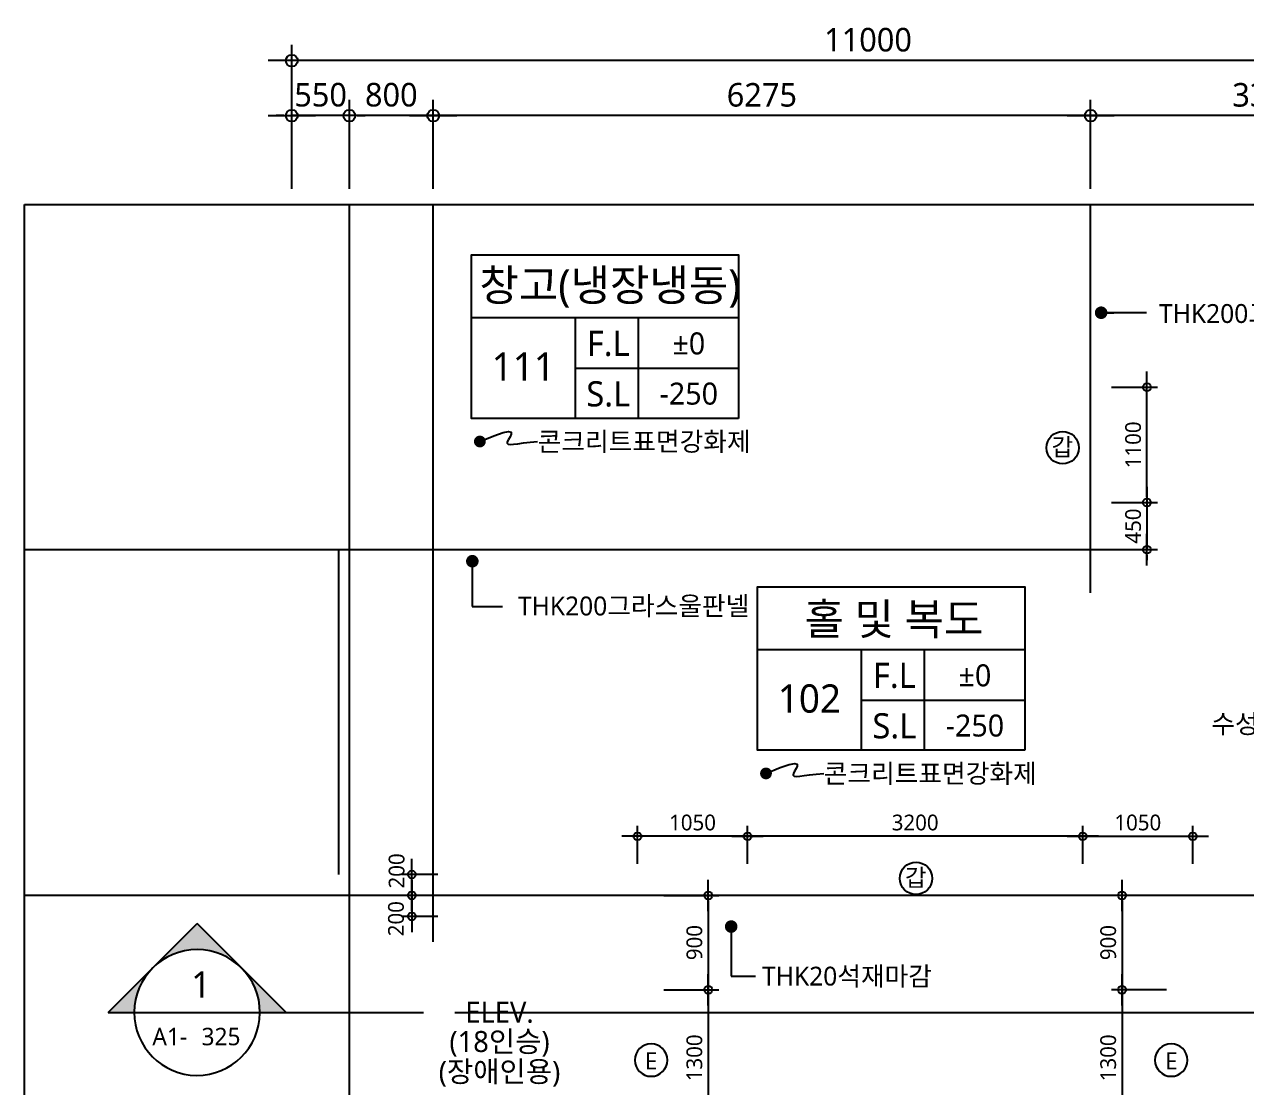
# Model space of a CAD drawing. Header units: millimetres. Extents: x 81033 to 452328, y -17390 to 42241.
# Drawn here: x 172845 to 184510, y 10641 to 20787 of the extents above; entities that cross this region are included whole.
import ezdxf
from ezdxf.enums import TextEntityAlignment as Align

# ---------------------------------------------------------------- set-up
doc = ezdxf.new("R2010")
doc.units = ezdxf.units.MM
doc.header["$LTSCALE"] = 100
doc.header["$MEASUREMENT"] = 0
doc.header["$PDSIZE"] = -10
doc.linetypes.add('CEN', pattern=[62, 60, -1, 0, -1])
doc.layers.get('0').update_dxf_attribs({"linetype": 'CONTINUOUS'})
doc.layers.get('Defpoints').update_dxf_attribs({"color": 171, "linetype": 'CONTINUOUS'})
for name, color, linetype in [('CEN(ST)', 1, 'CEN'), ('INS', 251, 'BATTING'), ('LED', 7, 'CONTINUOUS'), ('NDIM', 7, 'CONTINUOUS'), ('SYM', 7, 'CONTINUOUS'), ('TEXT', 3, 'CONTINUOUS'), ('TEXT(MIN)', 7, 'CONTINUOUS'), ('TEXT(NOTE小)', 1, 'CONTINUOUS'), ('TEXT(노트)', 7, 'CONTINUOUS'), ('TEXT(실명)', 3, 'CONTINUOUS'), ('TEXT-기입', 6, 'CONTINUOUS'), ('TITLE', 7, 'CONTINUOUS')]:
    doc.layers.add(name, color=color, linetype=linetype)
doc.styles.add('CGS', font='cgse', dxfattribs={"bigfont": 'cgs'})
doc.styles.add('나눔바른고딕', font='NanumBarunGothic.ttf')
doc.linetypes.add('BATTING', pattern='A,0.0001,-0.1,[134,ltypeshp.shx,S=0.1,R=0,X=-0.1,Y=0],-0.2,[134,ltypeshp.shx,S=0.1,R=180,X=0.1,Y=0],-0.1', length=0.4001)
doc.dimstyles.new('NDIM 1200', dxfattribs={"dimscale": 75, "dimtxt": 3, "dimasz": 1, "dimexe": 2, "dimexo": 2, "dimgap": 1, "dimtad": 1, "dimdec": 0, "dimdsep": 46, "dimtxsty": 'CGS', "dimblk": 'DOT0', "dimcen": 1, "dimdle": 8, "dimclrd": 256, "dimclre": 256, "dimclrt": 256, "dimadec": 0, "dimazin": 0, "dimtfac": 1, "dimtdec": 0, "dimtix": 1, "dimtmove": 2, "dimatfit": 3, "dimldrblk": 'DOT0', "dimfxl": 1, "dimtolj": 1, "dimtzin": 0, "dimlwd": -1, "dimlwe": -1, "dimarcsym": 0})

# ---------------------------------------------------------------- blocks, each defined once
blk = doc.blocks.new('DOT0')
blk.add_line((-3, 0), (3, 0))
at = {"color": 6}
blk.add_circle((0, 0), 0.75, dxfattribs=at)
blk = doc.blocks.new('*D111')
at = {"layer": 'Defpoints', "color": 0, "ltscale": 0.4, "transparency": 16777216}
for p in [(175397, 20442), (175397, 19067), (186397, 19067)]:
    blk.add_point(p, dxfattribs=at)
at = {"layer": 'NDIM', "ltscale": 0.4, "transparency": 16777216}
for p, q in [((175397, 19217), (175397, 20592)), ((186397, 19217), (186397, 20592)), ((186322, 20442), (175472, 20442))]:
    blk.add_line(p, q, dxfattribs=at)
at = {"layer": 'NDIM', "ltscale": 0.4, "transparency": 16777216, "xscale": 75, "yscale": 75, "zscale": 75, "rotation": 180}
blk.add_blockref('DOT0', (175397, 20442), dxfattribs=at)
at = {"layer": 'NDIM', "ltscale": 0.4, "transparency": 16777216, "xscale": 75, "yscale": 75, "zscale": 75}
blk.add_blockref('DOT0', (186397, 20442), dxfattribs=at)
at = {"layer": 'NDIM', "ltscale": 0.4, "transparency": 16777216, "insert": (180897, 20640), "char_height": 225, "attachment_point": 5, "style": '나눔바른고딕'}
blk.add_mtext('\\A1;11000', dxfattribs=at)
blk = doc.blocks.new('*D112')
at = {"layer": 'Defpoints', "color": 0, "ltscale": 0.4, "transparency": 16777216}
for p in [(183022, 19917), (183022, 19067), (186397, 19067)]:
    blk.add_point(p, dxfattribs=at)
at = {"layer": 'NDIM', "ltscale": 0.4, "transparency": 16777216}
for p, q in [((183022, 19217), (183022, 20067)), ((186397, 19217), (186397, 20067)), ((186322, 19917), (183097, 19917))]:
    blk.add_line(p, q, dxfattribs=at)
at = {"layer": 'NDIM', "ltscale": 0.4, "transparency": 16777216, "xscale": 75, "yscale": 75, "zscale": 75, "rotation": 180}
blk.add_blockref('DOT0', (183022, 19917), dxfattribs=at)
at = {"layer": 'NDIM', "ltscale": 0.4, "transparency": 16777216, "xscale": 75, "yscale": 75, "zscale": 75}
blk.add_blockref('DOT0', (186397, 19917), dxfattribs=at)
at = {"layer": 'NDIM', "ltscale": 0.4, "transparency": 16777216, "insert": (184709, 20114), "char_height": 225, "attachment_point": 5, "style": '나눔바른고딕'}
blk.add_mtext('\\A1;3375', dxfattribs=at)
blk = doc.blocks.new('*D113')
at = {"layer": 'Defpoints', "color": 0, "ltscale": 0.4, "transparency": 16777216}
for p in [(175397, 19917), (175397, 19067), (175947, 19067)]:
    blk.add_point(p, dxfattribs=at)
at = {"layer": 'NDIM', "ltscale": 0.4, "transparency": 16777216}
for p, q in [((175397, 19217), (175397, 20067)), ((175947, 19217), (175947, 20067)), ((175322, 19917), (175247, 19917)), ((175947, 19917), (175397, 19917)), ((176022, 19917), (176097, 19917))]:
    blk.add_line(p, q, dxfattribs=at)
at = {"layer": 'NDIM', "ltscale": 0.4, "transparency": 16777216, "xscale": 75, "yscale": 75, "zscale": 75}
blk.add_blockref('DOT0', (175397, 19917), dxfattribs=at)
at = {"layer": 'NDIM', "ltscale": 0.4, "transparency": 16777216, "xscale": 75, "yscale": 75, "zscale": 75, "rotation": 180}
blk.add_blockref('DOT0', (175947, 19917), dxfattribs=at)
at = {"layer": 'NDIM', "ltscale": 0.4, "transparency": 16777216, "insert": (175672, 20115), "char_height": 225, "attachment_point": 5, "style": '나눔바른고딕'}
blk.add_mtext('\\A1;550', dxfattribs=at)
blk = doc.blocks.new('*D117')
at = {"layer": 'Defpoints', "color": 0, "ltscale": 0.4, "transparency": 16777216}
for p in [(172847, 15775), (170798, 6075), (172847, 6075)]:
    blk.add_point(p, dxfattribs=at)
at = {"layer": 'NDIM', "ltscale": 0.4, "transparency": 16777216}
for p, q in [((172697, 15775), (170648, 15775)), ((170798, 15700), (170798, 6150)), ((172697, 6075), (170648, 6075))]:
    blk.add_line(p, q, dxfattribs=at)
at = {"layer": 'NDIM', "ltscale": 0.4, "transparency": 16777216, "xscale": 75, "yscale": 75, "zscale": 75}
for p, rotation in [((170798, 15775), 90), ((170798, 6075), 270)]:
    blk.add_blockref('DOT0', p, dxfattribs=dict(at, rotation=rotation))
at = {"layer": 'NDIM', "ltscale": 0.4, "transparency": 16777216, "insert": (170600, 10925), "char_height": 225, "attachment_point": 5, "rotation": 90, "style": '나눔바른고딕'}
blk.add_mtext('\\A1;9700', dxfattribs=at)
blk = doc.blocks.new('*D119')
at = {"layer": 'Defpoints', "color": 0, "ltscale": 0.4, "transparency": 16777216}
for p in [(171323, 15775), (172847, 15775), (172847, 12475)]:
    blk.add_point(p, dxfattribs=at)
at = {"layer": 'NDIM', "ltscale": 0.4, "transparency": 16777216}
for p, q in [((172697, 15775), (171173, 15775)), ((171323, 12550), (171323, 15700)), ((172697, 12475), (171173, 12475))]:
    blk.add_line(p, q, dxfattribs=at)
at = {"layer": 'NDIM', "ltscale": 0.4, "transparency": 16777216, "xscale": 75, "yscale": 75, "zscale": 75}
for p, rotation in [((171323, 15775), 90), ((171323, 12475), 270)]:
    blk.add_blockref('DOT0', p, dxfattribs=dict(at, rotation=rotation))
at = {"layer": 'NDIM', "ltscale": 0.4, "transparency": 16777216, "insert": (171125, 14125), "char_height": 225, "attachment_point": 5, "rotation": 90, "style": '나눔바른고딕'}
blk.add_mtext('\\A1;3300', dxfattribs=at)
blk = doc.blocks.new('*D120')
at = {"layer": 'Defpoints', "color": 0, "ltscale": 0.4, "transparency": 16777216}
for p in [(172847, 12475), (171323, 6075), (172847, 6075)]:
    blk.add_point(p, dxfattribs=at)
at = {"layer": 'NDIM', "ltscale": 0.4, "transparency": 16777216}
for p, q in [((172697, 12475), (171173, 12475)), ((171323, 12400), (171323, 6150)), ((172697, 6075), (171173, 6075))]:
    blk.add_line(p, q, dxfattribs=at)
at = {"layer": 'NDIM', "ltscale": 0.4, "transparency": 16777216, "xscale": 75, "yscale": 75, "zscale": 75}
for p, rotation in [((171323, 12475), 90), ((171323, 6075), 270)]:
    blk.add_blockref('DOT0', p, dxfattribs=dict(at, rotation=rotation))
at = {"layer": 'NDIM', "ltscale": 0.4, "transparency": 16777216, "insert": (171125, 9275), "char_height": 225, "attachment_point": 5, "rotation": 90, "style": '나눔바른고딕'}
blk.add_mtext('\\A1;6400', dxfattribs=at)
blk = doc.blocks.new('갑종방화문표기')
at = {"layer": 'TEXT(NOTE小)'}
blk.add_circle((0, 0), 150, dxfattribs=at)
at = {"layer": 'TEXT(NOTE小)', "style": '나눔바른고딕'}
blk.add_text('갑', height=160, dxfattribs=at).set_placement((-2, 7), align=Align.MIDDLE_CENTER)
blk = doc.blocks.new('*D463')
at = {"layer": 'Defpoints', "color": 0, "ltscale": 0.4, "transparency": 16777216}
for p in [(176543, 12675), (176890, 12675), (176890, 12475)]:
    blk.add_point(p, dxfattribs=at)
at = {"layer": 'NDIM', "ltscale": 0.4, "transparency": 16777216}
for p, q in [((176790, 12675), (176443, 12675)), ((176543, 12525), (176543, 12625)), ((176790, 12475), (176443, 12475))]:
    blk.add_line(p, q, dxfattribs=at)
at = {"layer": 'NDIM', "ltscale": 0.4, "transparency": 16777216, "xscale": 50, "yscale": 50, "zscale": 50}
for p, rotation in [((176543, 12675), 90), ((176543, 12475), 270)]:
    blk.add_blockref('DOT0', p, dxfattribs=dict(at, rotation=rotation))
at = {"layer": 'NDIM', "ltscale": 0.4, "transparency": 16777216, "insert": (176398, 12709), "char_height": 150, "attachment_point": 5, "rotation": 90, "style": '나눔바른고딕'}
blk.add_mtext('\\A1;200', dxfattribs=at)
blk = doc.blocks.new('*D464')
at = {"layer": 'Defpoints', "color": 0, "ltscale": 0.4, "transparency": 16777216}
for p in [(176890, 12475), (176543, 12275), (176890, 12275)]:
    blk.add_point(p, dxfattribs=at)
at = {"layer": 'NDIM', "ltscale": 0.4, "transparency": 16777216}
for p, q in [((176790, 12475), (176443, 12475)), ((176543, 12425), (176543, 12325)), ((176790, 12275), (176443, 12275))]:
    blk.add_line(p, q, dxfattribs=at)
at = {"layer": 'NDIM', "ltscale": 0.4, "transparency": 16777216, "xscale": 50, "yscale": 50, "zscale": 50}
for p, rotation in [((176543, 12475), 90), ((176543, 12275), 270)]:
    blk.add_blockref('DOT0', p, dxfattribs=dict(at, rotation=rotation))
at = {"layer": 'NDIM', "ltscale": 0.4, "transparency": 16777216, "insert": (176392, 12253), "char_height": 150, "attachment_point": 5, "rotation": 90, "style": '나눔바른고딕'}
blk.add_mtext('\\A1;200', dxfattribs=at)
blk = doc.blocks.new('*D469')
at = {"layer": 'Defpoints', "color": 0, "ltscale": 0.4, "transparency": 16777216}
for p in [(178847, 11575), (178847, 10275), (179372, 10275)]:
    blk.add_point(p, dxfattribs=at)
at = {"layer": 'NDIM', "ltscale": 0.4, "transparency": 16777216}
for p, q in [((178947, 11575), (179472, 11575)), ((179372, 11525), (179372, 10325)), ((178947, 10275), (179472, 10275))]:
    blk.add_line(p, q, dxfattribs=at)
at = {"layer": 'NDIM', "ltscale": 0.4, "transparency": 16777216, "xscale": 50, "yscale": 50, "zscale": 50}
for p, rotation in [((179372, 11575), 90), ((179372, 10275), 270)]:
    blk.add_blockref('DOT0', p, dxfattribs=dict(at, rotation=rotation))
at = {"layer": 'NDIM', "ltscale": 0.4, "transparency": 16777216, "insert": (179240, 10925), "char_height": 150, "attachment_point": 5, "rotation": 90, "style": '나눔바른고딕'}
blk.add_mtext('\\A1;1300', dxfattribs=at)
blk = doc.blocks.new('*D473')
at = {"layer": 'Defpoints', "color": 0, "ltscale": 0.4, "transparency": 16777216}
for p in [(178847, 12475), (178847, 11575), (179372, 11575)]:
    blk.add_point(p, dxfattribs=at)
at = {"layer": 'NDIM', "ltscale": 0.4, "transparency": 16777216}
for p, q in [((178947, 12475), (179472, 12475)), ((179372, 12425), (179372, 11625)), ((178947, 11575), (179472, 11575))]:
    blk.add_line(p, q, dxfattribs=at)
at = {"layer": 'NDIM', "ltscale": 0.4, "transparency": 16777216, "xscale": 50, "yscale": 50, "zscale": 50}
for p, rotation in [((179372, 12475), 90), ((179372, 11575), 270)]:
    blk.add_blockref('DOT0', p, dxfattribs=dict(at, rotation=rotation))
at = {"layer": 'NDIM', "ltscale": 0.4, "transparency": 16777216, "insert": (179240, 12025), "char_height": 150, "attachment_point": 5, "rotation": 90, "style": '나눔바른고딕'}
blk.add_mtext('\\A1;900', dxfattribs=at)
blk = doc.blocks.new('*D476')
at = {"layer": 'Defpoints', "color": 0, "ltscale": 0.4, "transparency": 16777216}
for p in [(183847, 11575), (183322, 10275), (183847, 10275)]:
    blk.add_point(p, dxfattribs=at)
at = {"layer": 'NDIM', "ltscale": 0.4, "transparency": 16777216}
for p, q in [((183747, 11575), (183222, 11575)), ((183322, 11525), (183322, 10325)), ((183747, 10275), (183222, 10275))]:
    blk.add_line(p, q, dxfattribs=at)
at = {"layer": 'NDIM', "ltscale": 0.4, "transparency": 16777216, "xscale": 50, "yscale": 50, "zscale": 50}
for p, rotation in [((183322, 11575), 90), ((183322, 10275), 270)]:
    blk.add_blockref('DOT0', p, dxfattribs=dict(at, rotation=rotation))
at = {"layer": 'NDIM', "ltscale": 0.4, "transparency": 16777216, "insert": (183190, 10925), "char_height": 150, "attachment_point": 5, "rotation": 90, "style": '나눔바른고딕'}
blk.add_mtext('\\A1;1300', dxfattribs=at)
blk = doc.blocks.new('*D480')
at = {"layer": 'Defpoints', "color": 0, "ltscale": 0.4, "transparency": 16777216}
for p in [(183847, 12475), (183322, 11575), (183847, 11575)]:
    blk.add_point(p, dxfattribs=at)
at = {"layer": 'NDIM', "ltscale": 0.4, "transparency": 16777216}
for p, q in [((183747, 12475), (183222, 12475)), ((183322, 12425), (183322, 11625)), ((183747, 11575), (183222, 11575))]:
    blk.add_line(p, q, dxfattribs=at)
at = {"layer": 'NDIM', "ltscale": 0.4, "transparency": 16777216, "xscale": 50, "yscale": 50, "zscale": 50}
for p, rotation in [((183322, 12475), 90), ((183322, 11575), 270)]:
    blk.add_blockref('DOT0', p, dxfattribs=dict(at, rotation=rotation))
at = {"layer": 'NDIM', "ltscale": 0.4, "transparency": 16777216, "insert": (183190, 12025), "char_height": 150, "attachment_point": 5, "rotation": 90, "style": '나눔바른고딕'}
blk.add_mtext('\\A1;900', dxfattribs=at)
blk = doc.blocks.new('*D481')
at = {"layer": 'Defpoints', "color": 0, "ltscale": 0.4, "transparency": 16777216}
for p in [(178697, 13039), (178697, 12675), (179747, 12675)]:
    blk.add_point(p, dxfattribs=at)
at = {"layer": 'NDIM', "ltscale": 0.4, "transparency": 16777216}
for p, q in [((178697, 12775), (178697, 13139)), ((179747, 12775), (179747, 13139)), ((179697, 13039), (178747, 13039))]:
    blk.add_line(p, q, dxfattribs=at)
at = {"layer": 'NDIM', "ltscale": 0.4, "transparency": 16777216, "xscale": 50, "yscale": 50, "zscale": 50, "rotation": 180}
blk.add_blockref('DOT0', (178697, 13039), dxfattribs=at)
at = {"layer": 'NDIM', "ltscale": 0.4, "transparency": 16777216, "xscale": 50, "yscale": 50, "zscale": 50}
blk.add_blockref('DOT0', (179747, 13039), dxfattribs=at)
at = {"layer": 'NDIM', "ltscale": 0.4, "transparency": 16777216, "insert": (179222, 13170), "char_height": 150, "attachment_point": 5, "style": '나눔바른고딕'}
blk.add_mtext('\\A1;1050', dxfattribs=at)
blk = doc.blocks.new('*D482')
at = {"layer": 'Defpoints', "color": 0, "ltscale": 0.4, "transparency": 16777216}
for p in [(179747, 13039), (179747, 12675), (182947, 12675)]:
    blk.add_point(p, dxfattribs=at)
at = {"layer": 'NDIM', "ltscale": 0.4, "transparency": 16777216}
for p, q in [((179747, 12775), (179747, 13139)), ((182947, 12775), (182947, 13139)), ((182897, 13039), (179797, 13039))]:
    blk.add_line(p, q, dxfattribs=at)
at = {"layer": 'NDIM', "ltscale": 0.4, "transparency": 16777216, "xscale": 50, "yscale": 50, "zscale": 50, "rotation": 180}
blk.add_blockref('DOT0', (179747, 13039), dxfattribs=at)
at = {"layer": 'NDIM', "ltscale": 0.4, "transparency": 16777216, "xscale": 50, "yscale": 50, "zscale": 50}
blk.add_blockref('DOT0', (182947, 13039), dxfattribs=at)
at = {"layer": 'NDIM', "ltscale": 0.4, "transparency": 16777216, "insert": (181347, 13170), "char_height": 150, "attachment_point": 5, "style": '나눔바른고딕'}
blk.add_mtext('\\A1;3200', dxfattribs=at)
blk = doc.blocks.new('*D483')
at = {"layer": 'Defpoints', "color": 0, "ltscale": 0.4, "transparency": 16777216}
for p in [(183997, 13039), (182947, 12675), (183997, 12675)]:
    blk.add_point(p, dxfattribs=at)
at = {"layer": 'NDIM', "ltscale": 0.4, "transparency": 16777216}
for p, q in [((182947, 12775), (182947, 13139)), ((183997, 12775), (183997, 13139)), ((182997, 13039), (183947, 13039))]:
    blk.add_line(p, q, dxfattribs=at)
at = {"layer": 'NDIM', "ltscale": 0.4, "transparency": 16777216, "xscale": 50, "yscale": 50, "zscale": 50, "rotation": 180}
blk.add_blockref('DOT0', (182947, 13039), dxfattribs=at)
at = {"layer": 'NDIM', "ltscale": 0.4, "transparency": 16777216, "xscale": 50, "yscale": 50, "zscale": 50}
blk.add_blockref('DOT0', (183997, 13039), dxfattribs=at)
at = {"layer": 'NDIM', "ltscale": 0.4, "transparency": 16777216, "insert": (183472, 13170), "char_height": 150, "attachment_point": 5, "style": '나눔바른고딕'}
blk.add_mtext('\\A1;1050', dxfattribs=at)
blk = doc.blocks.new('A$C51E23882')
at = {"layer": 'TITLE'}
blk.add_lwpolyline([(8500, 0), (0, 0), (0, 5200), (8500, 5200)], close=True, dxfattribs=at)
for points in [[(8500, 3200), (0, 3200)], [(3300, 3200), (3300, 0)], [(5300, 3200), (5300, 0)], [(3300, 1600), (8500, 1600)]]:
    blk.add_lwpolyline(points, dxfattribs=at)
at = {"layer": 'TITLE', "style": '나눔바른고딕'}
for s, p in [('F.L', (4352, 2378)), ('S.L', (4352, 778))]:
    blk.add_text(s, height=800, dxfattribs=at).set_placement(p, align=Align.MIDDLE)
blk = doc.blocks.new('E')
at = {"layer": 'TEXT(NOTE小)'}
blk.add_circle((287, -86), 155, dxfattribs=at)
at = {"layer": 'TEXT(NOTE小)', "style": '나눔바른고딕'}
blk.add_text('E', height=165, dxfattribs=at).set_placement((288, -79), align=Align.MIDDLE_CENTER)
blk = doc.blocks.new('_Dot')
at = {"color": 0, "linetype": 'ByBlock', "lineweight": -2}
blk.add_line((-0.5, 0), (-1, 0), dxfattribs=at)
at = {"color": 0, "linetype": 'ByBlock', "const_width": 0.5}
blk.add_lwpolyline([(-0.25, 0, 1), (0.25, 0, 1)], format="xyb", close=True, dxfattribs=at)
blk = doc.blocks.new('*D512')
at = {"layer": 'Defpoints', "color": 0, "ltscale": 0.4, "transparency": 16777216}
for p in [(183122, 16225), (183122, 15775), (183559, 15775)]:
    blk.add_point(p, dxfattribs=at)
at = {"layer": 'NDIM', "ltscale": 0.4, "transparency": 16777216}
for p, q in [((183222, 16225), (183659, 16225)), ((183559, 16275), (183559, 16325)), ((183559, 16225), (183559, 15775)), ((183222, 15775), (183659, 15775)), ((183559, 15725), (183559, 15675))]:
    blk.add_line(p, q, dxfattribs=at)
at = {"layer": 'NDIM', "ltscale": 0.4, "transparency": 16777216, "xscale": 50, "yscale": 50, "zscale": 50}
for p, rotation in [((183559, 16225), 270), ((183559, 15775), 90)]:
    blk.add_blockref('DOT0', p, dxfattribs=dict(at, rotation=rotation))
at = {"layer": 'NDIM', "ltscale": 0.4, "transparency": 16777216, "insert": (183428, 16000), "char_height": 150, "attachment_point": 5, "rotation": 90, "style": '나눔바른고딕'}
blk.add_mtext('\\A1;450', dxfattribs=at)
blk = doc.blocks.new('*D513')
at = {"layer": 'Defpoints', "color": 0, "ltscale": 0.4, "transparency": 16777216}
for p in [(183122, 17325), (183559, 17325), (183122, 16225)]:
    blk.add_point(p, dxfattribs=at)
at = {"layer": 'NDIM', "ltscale": 0.4, "transparency": 16777216}
for p, q in [((183222, 17325), (183659, 17325)), ((183559, 16275), (183559, 17275)), ((183222, 16225), (183659, 16225))]:
    blk.add_line(p, q, dxfattribs=at)
at = {"layer": 'NDIM', "ltscale": 0.4, "transparency": 16777216, "xscale": 50, "yscale": 50, "zscale": 50}
for p, rotation in [((183559, 17325), 90), ((183559, 16225), 270)]:
    blk.add_blockref('DOT0', p, dxfattribs=dict(at, rotation=rotation))
at = {"layer": 'NDIM', "ltscale": 0.4, "transparency": 16777216, "insert": (183428, 16775), "char_height": 150, "attachment_point": 5, "rotation": 90, "style": '나눔바른고딕'}
blk.add_mtext('\\A1;1100', dxfattribs=at)
blk = doc.blocks.new('*D668')
at = {"layer": 'Defpoints', "color": 0, "ltscale": 0.4, "transparency": 16777216}
for p in [(175947, 19917), (175947, 19067), (176747, 19067)]:
    blk.add_point(p, dxfattribs=at)
at = {"layer": 'NDIM', "ltscale": 0.4, "transparency": 16777216}
for p, q in [((175947, 19217), (175947, 20067)), ((176747, 19217), (176747, 20067)), ((176672, 19917), (176022, 19917))]:
    blk.add_line(p, q, dxfattribs=at)
at = {"layer": 'NDIM', "ltscale": 0.4, "transparency": 16777216, "xscale": 75, "yscale": 75, "zscale": 75, "rotation": 180}
blk.add_blockref('DOT0', (175947, 19917), dxfattribs=at)
at = {"layer": 'NDIM', "ltscale": 0.4, "transparency": 16777216, "xscale": 75, "yscale": 75, "zscale": 75}
blk.add_blockref('DOT0', (176747, 19917), dxfattribs=at)
at = {"layer": 'NDIM', "ltscale": 0.4, "transparency": 16777216, "insert": (176347, 20115), "char_height": 225, "attachment_point": 5, "style": '나눔바른고딕'}
blk.add_mtext('\\A1;800', dxfattribs=at)
blk = doc.blocks.new('*D669')
at = {"layer": 'Defpoints', "color": 0, "ltscale": 0.4, "transparency": 16777216}
for p in [(176747, 19917), (176747, 19067), (183022, 19067)]:
    blk.add_point(p, dxfattribs=at)
at = {"layer": 'NDIM', "ltscale": 0.4, "transparency": 16777216}
for p, q in [((176747, 19217), (176747, 20067)), ((183022, 19217), (183022, 20067)), ((182947, 19917), (176822, 19917))]:
    blk.add_line(p, q, dxfattribs=at)
at = {"layer": 'NDIM', "ltscale": 0.4, "transparency": 16777216, "xscale": 75, "yscale": 75, "zscale": 75, "rotation": 180}
blk.add_blockref('DOT0', (176747, 19917), dxfattribs=at)
at = {"layer": 'NDIM', "ltscale": 0.4, "transparency": 16777216, "xscale": 75, "yscale": 75, "zscale": 75}
blk.add_blockref('DOT0', (183022, 19917), dxfattribs=at)
at = {"layer": 'NDIM', "ltscale": 0.4, "transparency": 16777216, "insert": (179884, 20114), "char_height": 225, "attachment_point": 5, "style": '나눔바른고딕'}
blk.add_mtext('\\A1;6275', dxfattribs=at)
blk = doc.blocks.new('GHYY')
at = {"layer": 'SYM'}
h = blk.add_hatch(color=256, dxfattribs=at)
h.paths.add_polyline_path([(84619, 12081), (84195, 11656, -0.414214), (85043, 11656)])
h.paths.add_polyline_path([(84195, 11656), (83771, 11232), (84019, 11232, -0.198912)])
h.paths.add_polyline_path([(85043, 11656, -0.198912), (85219, 11232), (85468, 11232)])
for p, q in [((83771, 11232), (84619, 12081)), ((85468, 11232), (84619, 12081)), ((83771, 11232), (84019, 11232)), ((84019, 11232), (85219, 11232)), ((85219, 11232), (86779, 11232)), ((87079, 11232), (87379, 11232))]:
    blk.add_line(p, q, dxfattribs=at)
blk.add_arc((84619, 11232), 600, 0, 359.5643, dxfattribs=at)

msp = doc.modelspace()

# ---------------------------------------------------------------- linework, layer by layer
at = {"ltscale": 10000}
msp.add_line((183556, 18035.9), (183121.9, 18035.9), dxfattribs=at)
at = {"layer": 'CEN(ST)', "ltscale": 10000}
for p, q in [((175946.9, 4574.8), (175946.9, 19067.4)), ((176746.9, 12032.2), (176746.9, 19067.4)), ((183021.9, 15362.4), (183021.9, 19067.4)), ((172846.9, 15774.8), (183321, 15774.8)), ((187946.9, 12474.8), (172846.9, 12474.8))]:
    msp.add_line(p, q, dxfattribs=at)
at = {"layer": 'Defpoints'}
msp.add_line((177253.2, 11357.7), (190367.4, 11357.7), dxfattribs=at)
at = {"layer": 'Defpoints', "ltscale": 10000}
msp.add_lwpolyline([(172846.9, 19067.4), (192346.9, 19067.4), (192346.9, 4574.8), (172846.9, 4574.8)], close=True, dxfattribs=at)
at = {"layer": 'INS', "ltscale": 2.5}
msp.add_lwpolyline([(175846.9, 12674.8), (175846.9, 15774.8), (183021.9, 15774.8), (183021.9, 19067.4)], dxfattribs=at)
at = {"layer": 'LED', "const_width": 56.2}
for points in [[(177192.3, 16835, -1), (177192.3, 16778.7, -1)], [(179923.1, 13667.3, -1), (179923.1, 13611, -1)]]:
    msp.add_lwpolyline(points, format="xyb", close=True, dxfattribs=at)
at = {"layer": 'LED'}
for points in [[(177192.3, 16806.8), (177326.2, 16862.7), (177415, 16892.8), (177466.7, 16902), (177489.4, 16895.3), (177491.4, 16877.3), (177480.6, 16853.1), (177465.3, 16827.3), (177453.4, 16805), (177451.8, 16789.9), (177461.5, 16781.7), (177482.3, 16779.1), (177513.9, 16781), (177556.1, 16786), (177608.7, 16792.8), (177671.2, 16800.2), (177743.6, 16806.8)], [(179923.1, 13639.1), (180057, 13695), (180145.8, 13725.1), (180197.5, 13734.3), (180220.2, 13727.6), (180222.2, 13709.6), (180211.4, 13685.4), (180196, 13659.6), (180184.2, 13637.3), (180182.5, 13622.1), (180192.3, 13613.9), (180213.1, 13611.4), (180244.7, 13613.3), (180286.9, 13618.3), (180339.4, 13625.1), (180402, 13632.5), (180474.4, 13639.1)]]:
    msp.add_lwpolyline(points, dxfattribs=at)

# ---------------------------------------------------------------- block references
for name, p, xscale, yscale, zscale in [('A$C51E23882', (177112, 17027.7), 0.3, 0.3, 0.3), ('갑종방화문표기', (182754.6, 16747.5), 1.030731055544951, 1.030731055544951, 1.030731055544951), ('A$C51E23882', (179842.8, 13860), 0.3, 0.3, 0.3), ('갑종방화문표기', (181355.1, 12637.7), 1.030731055544951, 1.030731055544951, 1.030731055544951)]:
    msp.add_blockref(name, p, dxfattribs=dict(xscale=xscale, yscale=yscale, zscale=zscale))
msp.add_blockref('GHYY', (89874.2, 125.6))
at = {"layer": 'CEN(ST)', "xscale": -1, "rotation": 180}
for p in [(178539.6, 10817.5), (183503.9, 10817.5)]:
    msp.add_blockref('E', p, dxfattribs=at)
at = {"layer": 'NDIM', "ltscale": 10000, "xscale": -120, "yscale": 120, "zscale": 120}
msp.add_blockref('_Dot', (183121.9, 18035.9), dxfattribs=at)

# ---------------------------------------------------------------- texts
at = {"layer": 'TEXT', "style": '나눔바른고딕'}
msp.add_text('1', height=250, dxfattribs=at).set_placement((174437.8, 11500.3))
for s, p in [('A1-', (174066.3, 11044.9)), ('325', (174535.2, 11045))]:
    msp.add_text(s, height=166.67, rotation=360, dxfattribs=at).set_placement(p)
at = {"layer": 'TEXT(MIN)', "style": '나눔바른고딕'}
for s, p in [('THK200그라스울판넬', (185881.6, 18028.4)), ('THK200그라스울판넬', (179763.4, 15237.4)), ('수성페인트 2회', (185723.4, 14112.3)), ('THK20석재마감', (181506.9, 11704.7))]:
    msp.add_text(s, height=180, dxfattribs=at).set_placement(p, align=Align.MIDDLE_RIGHT)
for p in [(177743.6, 16806.8), (180474.4, 13639.1)]:
    msp.add_text('콘크리트표면강화제', height=180, dxfattribs=at).set_placement(p, align=Align.MIDDLE_LEFT)
at = {"layer": 'TEXT(노트)', "style": '나눔바른고딕'}
for s, p in [('ELEV.', (177379.9, 11358.1)), ('(18인승)', (177379.9, 11071.4)), ('(장애인용)', (177379.9, 10784.7))]:
    msp.add_text(s, height=200, dxfattribs=at).set_placement(p, align=Align.MIDDLE)
at = {"layer": 'TEXT(실명)', "style": '나눔바른고딕'}
for s, p in [('창고(냉장냉동)', (178434.3, 18285.9)), ('홀 및 복도', (181144.1, 15118.2))]:
    msp.add_text(s, height=300, dxfattribs=at).set_placement(p, align=Align.MIDDLE)
at = {"layer": 'TEXT-기입', "style": '나눔바른고딕'}
for s, height, p in [('±0', 210, (179186.6, 17743.2)), ('111', 270, (177607, 17522)), ('-250', 210, (179186.8, 17264.1)), ('±0', 210, (181917.4, 14575.5)), ('102', 270, (180337.8, 14354.3)), ('-250', 210, (181917.6, 14096.4))]:
    msp.add_text(s, height=height, dxfattribs=at).set_placement(p, align=Align.MIDDLE)

# ---------------------------------------------------------------- dimensions: what is measured, and where the dimension line sits
at = {"layer": 'NDIM', "ltscale": 0.4}
for base, p1, p2, angle, override, picture, middle in [((175396.9, 20442.4), (186396.9, 19067.4), (175396.9, 19067.4), 180, {"dimtxsty": '나눔바른고딕'}, '*D111', (180896.9, 20639.6)), ((175396.9, 19917.4), (175946.9, 19067.4), (175396.9, 19067.4), 180, {"dimtxsty": '나눔바른고딕'}, '*D113', (175671.9, 20114.6)), ((175946.9, 19917.4), (176746.9, 19067.4), (175946.9, 19067.4), 180, {"dimtxsty": '나눔바른고딕'}, '*D668', (176346.9, 20114.6)), ((176746.9, 19917.4), (183021.9, 19067.4), (176746.9, 19067.4), 180, {"dimtxsty": '나눔바른고딕'}, '*D669', (179884.4, 20114.2)), ((183021.9, 19917.4), (186396.9, 19067.4), (183021.9, 19067.4), 180, {"dimtxsty": '나눔바른고딕'}, '*D112', (184709.4, 20114.2)), ((183559.4, 17324.8), (183121.9, 16224.8), (183121.9, 17324.8), 90, {"dimscale": 50, "dimtxsty": '나눔바른고딕'}, '*D513', (183427.9, 16774.8)), ((183559.4, 15774.8), (183121.9, 16224.8), (183121.9, 15774.8), 270, {"dimscale": 50, "dimtxsty": '나눔바른고딕'}, '*D512', (183427.9, 15999.8)), ((170797.6, 6074.8), (172846.9, 15774.8), (172846.9, 6074.8), 270, {"dimtxsty": '나눔바른고딕'}, '*D117', (170600.3, 10924.8)), ((171322.6, 15774.8), (172846.9, 12474.8), (172846.9, 15774.8), 90, {"dimtxsty": '나눔바른고딕'}, '*D119', (171125.3, 14124.8)), ((178696.9, 13038.6), (179746.9, 12674.8), (178696.9, 12674.8), 180, {"dimscale": 50, "dimtxsty": '나눔바른고딕'}, '*D481', (179221.9, 13170)), ((179746.9, 13038.6), (182946.9, 12674.8), (179746.9, 12674.8), 180, {"dimscale": 50, "dimtxsty": '나눔바른고딕'}, '*D482', (181346.9, 13170.1)), ((171322.6, 6074.8), (172846.9, 12474.8), (172846.9, 6074.8), 270, {"dimtxsty": '나눔바른고딕'}, '*D120', (171125.3, 9274.8)), ((179371.9, 11574.8), (178846.9, 12474.8), (178846.9, 11574.8), 270, {"dimscale": 50, "dimtxsty": '나눔바른고딕'}, '*D473', (179240.4, 12024.8)), ((183321.9, 11574.8), (183846.9, 12474.8), (183846.9, 11574.8), 270, {"dimscale": 50, "dimtxsty": '나눔바른고딕'}, '*D480', (183190.4, 12024.8)), ((179371.9, 10274.8), (178846.9, 11574.8), (178846.9, 10274.8), 270, {"dimscale": 50, "dimtxsty": '나눔바른고딕'}, '*D469', (179240.4, 10924.8)), ((183321.9, 10274.8), (183846.9, 11574.8), (183846.9, 10274.8), 270, {"dimscale": 50, "dimtxsty": '나눔바른고딕'}, '*D476', (183190.4, 10924.8))]:
    dim = msp.add_linear_dim(base=base, p1=p1, p2=p2, angle=angle, dimstyle='NDIM 1200', override=override, dxfattribs=at)
    dim.commit()
    dim.dimension.update_dxf_attribs({"geometry": picture, "text_midpoint": middle})
dim = msp.add_linear_dim(base=(183996.9, 13038.6), p1=(182946.9, 12674.8), p2=(183996.9, 12674.8), dimstyle='NDIM 1200', override={"dimscale": 50, "dimtxsty": '나눔바른고딕'}, dxfattribs=at)
dim.commit()
dim.dimension.update_dxf_attribs({"geometry": '*D483', "text_midpoint": (183471.9, 13170)})
for base, p2, angle, picture, middle in [((176542.5, 12674.8), (176889.8, 12674.8), 90, '*D463', (176397.6, 12708.6)), ((176542.5, 12274.8), (176889.8, 12274.8), 270, '*D464', (176391.6, 12253.1))]:
    dim = msp.add_linear_dim(base=base, p1=(176889.8, 12474.8), p2=p2, angle=angle, dimstyle='NDIM 1200', override={"dimscale": 50, "dimtxsty": '나눔바른고딕'}, dxfattribs=at)
    dim.commit()
    dim.dimension.update_dxf_attribs({"geometry": picture, "text_midpoint": middle, "dimtype": 160})

# ---------------------------------------------------------------- leaders
at = {"layer": 'NDIM', "ltscale": 10000}
for points in [[(177120.3, 15664.5), (177120.3, 15231.9), (177407.1, 15231.9)], [(179590.9, 12177.9), (179590.9, 11704.7), (179821.9, 11704.7)]]:
    msp.add_leader(points, dimstyle='NDIM 1200', override={"dimscale": 120, "dimasz": 1, "dimgap": 1, "dimtad": 0, "dimldrblk": 'Dot'}, dxfattribs=at)

doc.saveas('drawing.dxf')
